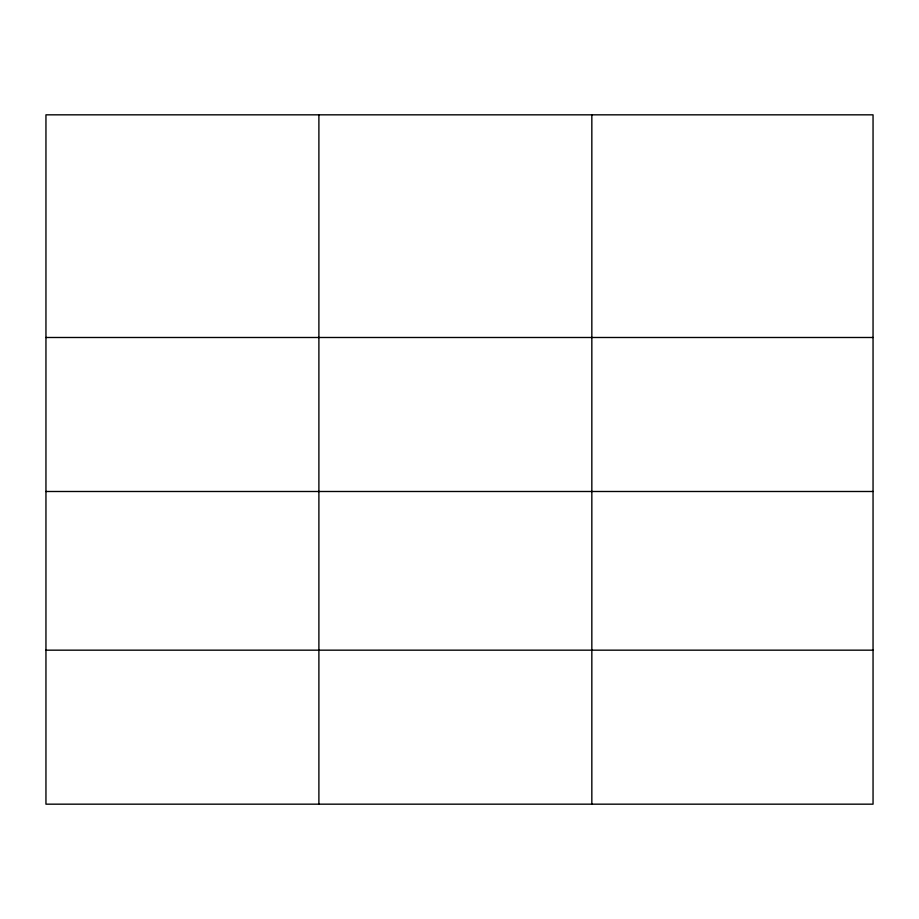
<?xml version="1.0" encoding="UTF-8"?>
<svg xmlns="http://www.w3.org/2000/svg" width="919" height="919" viewBox="0 0 919 919"><rect width="100%" height="100%" fill="white"/><g stroke="black" fill="none" stroke-linecap="round" stroke-linejoin="round"><path stroke-width="1.38" d="M873.05 491.493L873.05 114.829L45.95 114.829L45.95 804.171L873.05 804.171L873.05 491.493L45.95 491.493M45.95 337.491L873.05 337.491M45.95 650.17L873.05 650.17M591.836 114.829L591.836 804.171M318.893 114.829L318.893 804.171"/></g></svg>
